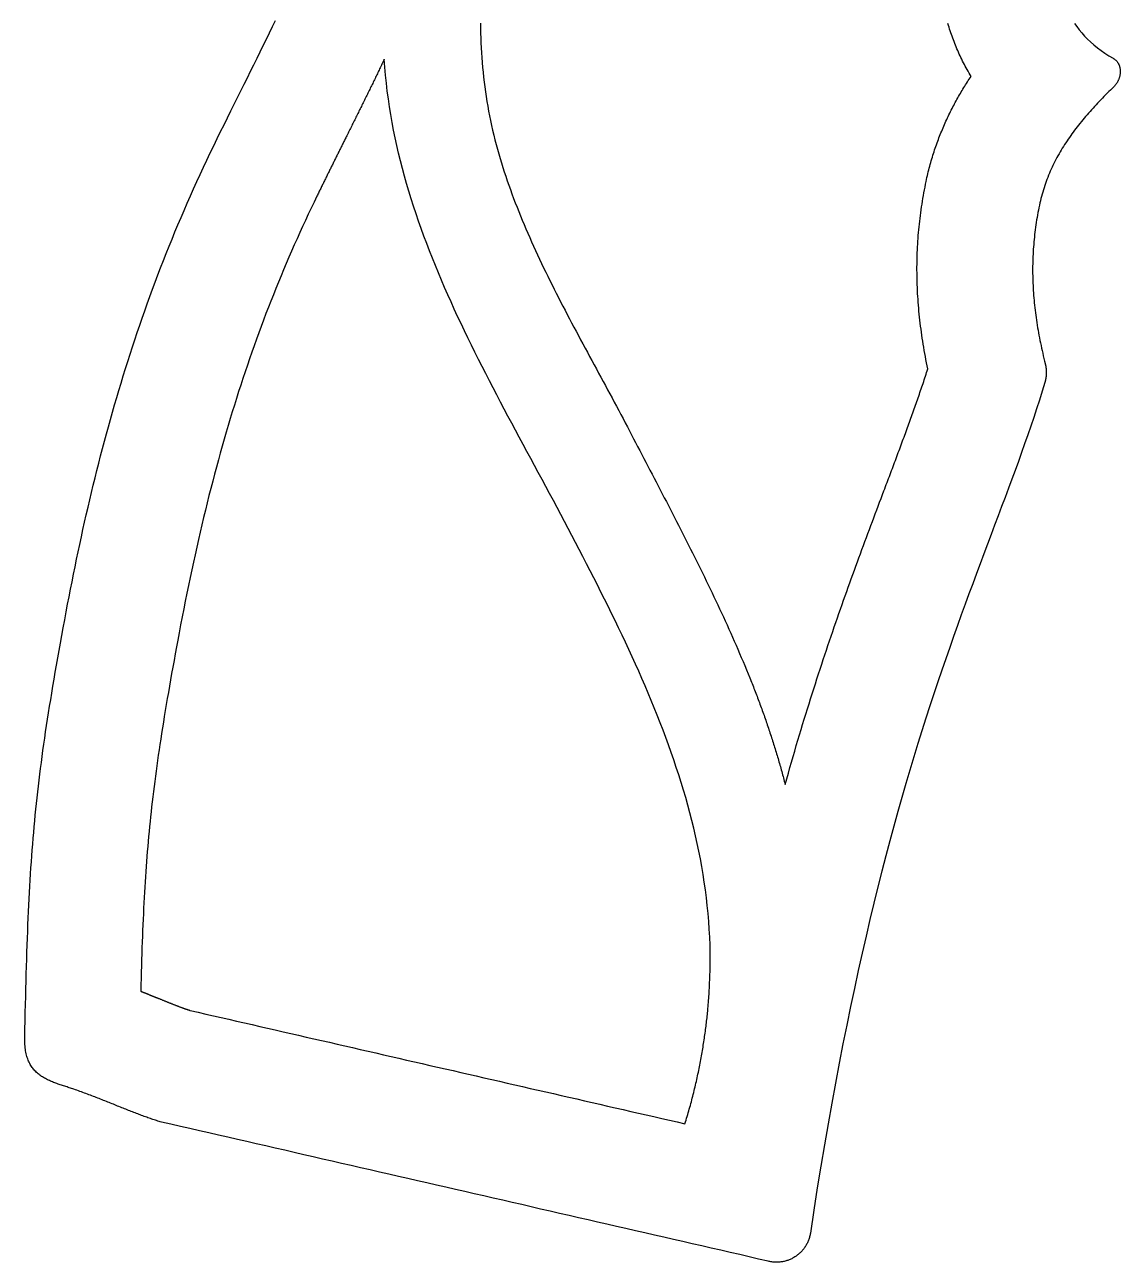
# Model space of a CAD drawing. Header units: metres. Extents: x 171 to 295, y -143 to -56.
# Drawn here: x 176.55 to 212.78, y -142.8 to -101.87 of the extents above; entities that cross this region are included whole.
import ezdxf

# ---------------------------------------------------------------- set-up
doc = ezdxf.new("R2010")
doc.units = ezdxf.units.M

msp = doc.modelspace()

# ---------------------------------------------------------------- linework, layer by layer
for points in [[(212.545168, -102.986332), (212.560154, -102.995222), (212.574632, -103.00462), (212.588602, -103.014526), (212.602064, -103.024686), (212.614764, -103.035354), (212.62721, -103.046276), (212.639148, -103.057706), (212.650324, -103.06939), (212.661246, -103.081582), (212.67166, -103.094028), (212.681566, -103.106728), (212.690964, -103.119682), (212.699854, -103.133144), (212.708236, -103.14686), (212.71611, -103.16083), (212.723476, -103.175054), (212.730334, -103.189532), (212.736684, -103.204264), (212.742526, -103.21925), (212.74786, -103.23449), (212.75294, -103.24973), (212.757512, -103.265224), (212.761576, -103.280972), (212.765132, -103.29672), (212.76818, -103.312722), (212.770974, -103.328978), (212.77326, -103.345234), (212.775038, -103.361744), (212.776308, -103.378254), (212.777324, -103.394764), (212.777832, -103.411528), (212.777832, -103.428292), (212.777324, -103.445056), (212.776562, -103.46182), (212.775292, -103.478584), (212.773514, -103.495348), (212.771482, -103.512112), (212.768942, -103.528876), (212.765894, -103.54564), (212.762592, -103.562404), (212.758782, -103.579168), (212.754718, -103.595932), (212.750146, -103.612696), (212.745066, -103.629206), (212.739732, -103.645716), (212.73389, -103.661972), (212.727794, -103.678228), (212.72119, -103.69423), (212.714332, -103.710232), (212.706966, -103.72598), (212.699346, -103.741728), (212.691218, -103.757222), (212.682836, -103.772462), (212.673946, -103.787448), (212.664802, -103.802434), (212.65515, -103.817166), (212.645244, -103.831644), (212.635084, -103.845868), (212.624416, -103.859838), (212.613494, -103.873554), (212.602064, -103.886762), (212.59038, -103.899716), (212.578442, -103.912416), (212.565996, -103.924862), (212.510878, -103.97871), (212.456014, -104.032558), (212.401658, -104.086406), (212.347556, -104.140508), (212.293708, -104.19461), (212.240368, -104.248712), (212.187536, -104.303068), (212.134958, -104.357424), (212.082888, -104.412034), (212.031072, -104.466644), (211.979764, -104.521508), (211.928964, -104.576372), (211.878672, -104.63149), (211.828634, -104.686608), (211.779104, -104.74198), (211.730082, -104.797606), (211.681568, -104.853232), (211.633562, -104.909112), (211.586064, -104.965246), (211.539074, -105.021634), (211.492592, -105.078276), (211.446618, -105.135172), (211.401152, -105.192068), (211.356194, -105.249218), (211.311744, -105.306622), (211.268056, -105.36428), (211.224876, -105.422446), (211.182204, -105.480866), (211.14004, -105.53954), (211.098638, -105.598468), (211.057744, -105.65765), (211.017358, -105.717086), (210.977734, -105.77703), (210.938618, -105.837228), (210.900264, -105.89768), (210.862418, -105.95864), (210.825334, -106.019854), (210.789012, -106.081576), (210.753198, -106.143552), (210.718146, -106.206036), (210.683856, -106.268774), (210.650074, -106.33202), (210.617054, -106.39552), (210.584796, -106.459528), (210.5533, -106.524044), (210.522566, -106.588814), (210.492594, -106.654092), (210.463384, -106.719878), (210.434936, -106.786172), (210.40725, -106.852974), (210.380326, -106.920284), (210.354164, -106.988102), (210.328764, -107.056174), (210.304126, -107.124754), (210.28025, -107.194096), (210.25739, -107.263946), (210.235292, -107.334304), (210.213956, -107.40517), (210.193382, -107.476544), (210.173824, -107.548426), (210.155028, -107.620816), (210.137248, -107.693968), (210.12023, -107.767628), (210.104228, -107.841796), (210.087464, -107.923584), (210.071208, -108.005118), (210.055714, -108.086652), (210.040982, -108.167932), (210.026758, -108.249212), (210.013296, -108.330238), (210.000596, -108.411264), (209.988404, -108.492036), (209.976974, -108.572808), (209.966052, -108.65358), (209.955892, -108.734098), (209.946494, -108.814616), (209.937604, -108.895134), (209.929476, -108.975652), (209.921856, -109.055916), (209.914998, -109.13618), (209.908648, -109.216444), (209.90306, -109.296708), (209.89798, -109.376972), (209.893662, -109.457236), (209.889852, -109.5375), (209.886804, -109.617764), (209.884264, -109.698028), (209.882486, -109.778292), (209.881216, -109.858556), (209.880708, -109.93882), (209.880708, -110.019084), (209.88147, -110.099348), (209.88274, -110.179612), (209.884518, -110.26013), (209.887058, -110.340648), (209.890106, -110.421166), (209.893662, -110.501684), (209.89798, -110.582456), (209.902806, -110.663228), (209.908394, -110.744254), (209.91449, -110.82528), (209.921094, -110.906306), (209.92846, -110.987586), (209.936334, -111.068866), (209.944716, -111.1504), (209.95386, -111.232188), (209.963512, -111.313976), (209.973672, -111.396018), (209.98434, -111.47806), (209.99577, -111.560356), (210.007708, -111.642906), (210.020154, -111.72571), (210.033108, -111.808514), (210.046824, -111.891572), (210.061048, -111.974884), (210.07578, -112.05845), (210.09102, -112.14227), (210.107022, -112.226344), (210.123532, -112.310672), (210.14055, -112.395254), (210.158076, -112.48009), (210.17611, -112.56518), (210.194652, -112.650524), (210.213702, -112.736122), (210.233514, -112.821974), (210.253834, -112.90808), (210.274662, -112.99444), (210.295998, -113.081054), (210.298284, -113.090706), (210.30057, -113.100358), (210.302856, -113.11001), (210.304888, -113.119662), (210.30692, -113.129314), (210.308952, -113.138966), (210.31073, -113.148618), (210.312508, -113.15827), (210.314286, -113.167922), (210.31581, -113.177574), (210.317334, -113.187226), (210.318858, -113.196878), (210.320382, -113.20653), (210.321652, -113.216436), (210.322922, -113.226342), (210.324192, -113.236248), (210.325208, -113.246154), (210.326224, -113.25606), (210.32724, -113.265966), (210.328002, -113.275872), (210.328764, -113.285778), (210.329526, -113.295684), (210.330034, -113.30559), (210.330542, -113.315496), (210.33105, -113.325402), (210.331304, -113.335308), (210.331558, -113.345214), (210.331812, -113.35512), (210.331812, -113.365026), (210.331812, -113.374932), (210.331812, -113.384838), (210.331558, -113.394744), (210.331304, -113.40465), (210.33105, -113.414556), (210.330542, -113.424462), (210.330034, -113.434368), (210.329526, -113.444274), (210.328764, -113.45418), (210.328002, -113.464086), (210.32724, -113.473992), (210.326478, -113.483898), (210.325462, -113.493804), (210.324446, -113.50371), (210.323176, -113.513616), (210.321906, -113.523268), (210.320636, -113.53292), (210.319366, -113.542572), (210.317842, -113.552224), (210.316318, -113.561876), (210.314794, -113.571528), (210.313016, -113.58118), (210.311238, -113.590832), (210.30946, -113.600484), (210.307428, -113.610136), (210.305396, -113.619788), (210.303364, -113.62944), (210.301078, -113.639092), (210.298792, -113.648744), (210.296506, -113.658396), (210.293966, -113.668048), (210.291426, -113.6777), (210.288886, -113.687352), (210.286092, -113.697004), (210.283298, -113.706402), (210.194652, -113.995454), (210.10372, -114.284252), (210.010502, -114.572796), (209.915252, -114.86134), (209.817716, -115.150392), (209.718148, -115.439952), (209.616802, -115.730274), (209.513424, -116.021866), (209.408268, -116.314728), (209.301334, -116.609114), (209.192622, -116.905532), (209.082132, -117.203982), (208.970118, -117.504718), (208.85658, -117.807994), (208.741518, -118.114064), (208.625186, -118.423436), (208.50733, -118.73611), (208.388204, -119.05234), (208.267808, -119.37238), (208.146142, -119.696484), (208.02346, -120.02516), (207.899762, -120.358408), (207.775048, -120.696482), (207.649318, -121.039636), (207.522572, -121.388124), (207.395064, -121.7422), (207.266794, -122.102118), (207.137762, -122.468132), (207.008222, -122.840496), (206.87792, -123.219464), (206.74711, -123.60529), (206.616046, -123.998228), (206.484474, -124.398532), (206.352648, -124.806456), (206.220314, -125.222254), (206.08798, -125.64618), (205.955392, -126.078488), (205.82255, -126.519432), (205.689708, -126.969266), (205.556866, -127.428244), (205.424278, -127.89662), (205.29169, -128.374648), (205.159356, -128.862582), (205.027276, -129.360676), (204.89545, -129.86893), (204.764132, -130.387852), (204.633068, -130.917696), (204.502512, -131.458716), (204.372464, -132.011166), (204.243178, -132.575046), (204.114654, -133.150864), (203.986638, -133.738874), (203.859638, -134.33933), (203.7334, -134.952232), (203.608178, -135.578088), (203.483718, -136.217152), (203.360274, -136.869678), (203.2381, -137.535666), (203.116942, -138.215624), (202.997054, -138.909806), (202.878436, -139.618212), (202.761088, -140.34135), (202.645264, -141.079474), (202.530964, -141.832584), (202.525884, -141.863318), (202.520042, -141.893798), (202.513438, -141.924024), (202.506072, -141.953742), (202.497944, -141.983206), (202.489054, -142.012162), (202.479402, -142.040864), (202.468988, -142.069058), (202.458066, -142.096998), (202.446382, -142.12443), (202.433936, -142.151354), (202.420982, -142.178024), (202.407266, -142.204186), (202.392788, -142.22984), (202.377802, -142.254986), (202.362308, -142.279878), (202.346052, -142.304262), (202.329288, -142.328138), (202.312016, -142.351506), (202.293982, -142.374366), (202.27544, -142.396718), (202.25639, -142.418562), (202.236832, -142.439898), (202.216766, -142.460726), (202.196192, -142.481046), (202.17511, -142.500858), (202.15352, -142.519908), (202.131422, -142.53845), (202.108816, -142.556484), (202.085956, -142.57401), (202.062588, -142.590774), (202.038712, -142.60703), (202.014582, -142.622778), (201.989944, -142.637764), (201.965052, -142.652242), (201.939652, -142.665958), (201.913998, -142.679166), (201.88809, -142.691612), (201.861674, -142.70355), (201.835004, -142.714726), (201.80808, -142.72514), (201.780902, -142.735046), (201.75347, -142.74419), (201.725784, -142.752572), (201.697844, -142.760192), (201.66965, -142.767304), (201.641202, -142.773654), (201.6125, -142.779242), (201.583544, -142.784068), (201.554334, -142.788132), (201.525124, -142.791434), (201.49566, -142.793974), (201.466196, -142.795752), (201.436478, -142.796768), (201.40676, -142.797022), (201.376788, -142.796514), (201.346816, -142.79499), (201.31659, -142.792704), (201.286364, -142.789656), (201.256138, -142.785846), (201.225912, -142.78102), (201.195432, -142.775432), (201.164952, -142.769082), (201.134472, -142.761716), (200.821036, -142.689834), (200.5076, -142.617952), (200.194164, -142.54607), (199.880982, -142.474188), (199.567546, -142.402306), (199.25411, -142.330424), (198.940674, -142.258542), (198.627238, -142.18666), (198.313802, -142.114778), (198.000366, -142.042896), (197.68693, -141.971014), (197.373494, -141.899132), (197.060058, -141.82725), (196.746622, -141.755368), (196.43344, -141.683486), (196.120004, -141.611604), (195.806568, -141.539722), (195.493132, -141.46784), (195.179696, -141.395958), (194.86626, -141.324076), (194.552824, -141.252194), (194.239388, -141.180312), (193.925952, -141.10843), (193.612516, -141.036548), (193.299334, -140.964666), (192.985898, -140.892784), (192.672462, -140.820902), (192.359026, -140.74902), (192.04559, -140.677138), (191.732154, -140.605256), (191.418718, -140.533374), (191.105282, -140.461492), (190.791846, -140.38961), (190.47841, -140.317728), (190.164974, -140.245846), (189.851792, -140.173964), (189.538356, -140.102082), (189.22492, -140.0302), (188.911484, -139.958318), (188.598048, -139.886436), (188.284612, -139.814554), (187.971176, -139.742672), (187.65774, -139.67079), (187.344304, -139.598908), (187.030868, -139.527026), (186.717432, -139.455144), (186.40425, -139.383262), (186.090814, -139.31138), (185.777378, -139.239498), (185.463942, -139.167616), (185.150506, -139.095734), (184.83707, -139.023852), (184.523634, -138.95197), (184.210198, -138.880088), (183.896762, -138.808206), (183.583326, -138.736324), (183.270144, -138.664442), (182.956708, -138.59256), (182.643272, -138.520678), (182.329836, -138.448796), (182.0164, -138.376914), (181.702964, -138.305032), (181.389528, -138.23315), (181.076092, -138.161268), (181.036214, -138.149838), (180.996082, -138.138154), (180.95595, -138.126216), (180.915564, -138.11377), (180.874924, -138.10107), (180.834284, -138.088116), (180.79339, -138.074908), (180.752242, -138.061446), (180.711094, -138.047476), (180.669692, -138.033252), (180.628036, -138.018774), (180.58638, -138.004042), (180.54447, -137.989056), (180.502306, -137.973816), (180.459888, -137.958322), (180.41747, -137.942574), (180.374798, -137.926572), (180.331872, -137.91057), (180.288946, -137.894314), (180.245766, -137.877804), (180.202332, -137.86104), (180.158898, -137.844276), (180.11521, -137.827258), (180.071268, -137.809986), (180.027326, -137.792714), (179.98313, -137.775188), (179.93868, -137.757408), (179.89423, -137.739628), (179.849526, -137.721594), (179.804568, -137.70356), (179.75961, -137.685272), (179.714398, -137.666984), (179.668932, -137.648696), (179.623466, -137.630154), (179.577746, -137.611612), (179.531772, -137.59307), (179.485798, -137.574528), (179.43957, -137.555732), (179.393088, -137.536936), (179.346606, -137.51814), (179.29987, -137.499344), (179.25288, -137.480548), (179.20589, -137.461752), (179.158646, -137.442956), (179.111148, -137.42416), (179.06365, -137.405364), (179.015898, -137.386568), (178.967892, -137.367772), (178.919886, -137.348976), (178.871626, -137.33018), (178.823112, -137.311384), (178.774598, -137.292842), (178.72583, -137.2743), (178.676808, -137.255758), (178.627786, -137.237216), (178.57851, -137.218928), (178.52898, -137.20064), (178.47945, -137.182352), (178.429666, -137.164318), (178.379882, -137.146284), (178.329844, -137.128504), (178.279552, -137.110724), (178.22926, -137.093198), (178.178714, -137.075926), (178.140868, -137.063226), (178.103022, -137.050526), (178.065176, -137.03808), (178.02733, -137.025634), (177.989484, -137.013442), (177.951638, -137.00125), (177.913792, -136.989058), (177.8762, -136.976866), (177.838608, -136.964674), (177.80127, -136.952482), (177.763932, -136.94029), (177.726848, -136.927844), (177.690018, -136.915398), (177.653442, -136.902698), (177.61712, -136.889744), (177.581052, -136.876536), (177.545238, -136.863074), (177.509678, -136.849358), (177.474372, -136.835388), (177.43932, -136.82091), (177.404776, -136.806178), (177.370486, -136.790938), (177.336704, -136.77519), (177.30343, -136.759188), (177.27041, -136.742678), (177.237898, -136.725406), (177.205894, -136.707626), (177.174398, -136.689338), (177.14341, -136.670288), (177.11293, -136.65073), (177.083212, -136.63041), (177.054002, -136.609328), (177.0253, -136.587484), (176.99736, -136.564878), (176.969928, -136.54151), (176.943258, -136.517126), (176.91735, -136.49198), (176.892204, -136.465818), (176.867566, -136.438894), (176.84369, -136.410954), (176.820576, -136.381998), (176.798478, -136.352026), (176.777142, -136.321038), (176.756568, -136.28878), (176.736756, -136.255506), (176.71796, -136.220962), (176.70018, -136.185402), (176.683162, -136.148572), (176.66716, -136.110472), (176.652174, -136.071102), (176.638204, -136.030462), (176.624996, -135.988552), (176.613058, -135.945118), (176.602136, -135.900414), (176.59223, -135.854186), (176.58334, -135.806434), (176.57572, -135.757158), (176.569116, -135.706358), (176.563782, -135.654034), (176.559464, -135.600186), (176.556416, -135.544814), (176.554638, -135.487664), (176.553876, -135.42899), (176.554384, -135.368538), (176.560226, -135.086852), (176.566068, -134.8105), (176.572164, -134.539482), (176.57826, -134.273544), (176.58461, -134.012432), (176.591214, -133.755892), (176.597818, -133.503924), (176.604676, -133.256528), (176.611788, -133.013196), (176.619154, -132.773928), (176.626774, -132.53847), (176.634648, -132.306822), (176.642776, -132.07873), (176.651412, -131.85394), (176.660302, -131.632452), (176.6697, -131.414012), (176.679352, -131.19862), (176.689512, -130.985768), (176.699926, -130.775456), (176.710848, -130.567684), (176.722278, -130.362198), (176.734216, -130.158744), (176.746662, -129.957068), (176.759616, -129.75717), (176.773078, -129.558796), (176.787048, -129.361946), (176.801526, -129.166366), (176.816766, -128.971802), (176.832514, -128.778254), (176.849024, -128.585468), (176.866042, -128.39319), (176.883822, -128.201166), (176.902364, -128.009396), (176.921668, -127.81788), (176.94148, -127.62611), (176.962054, -127.434086), (176.98339, -127.241808), (177.005742, -127.048768), (177.028856, -126.85522), (177.052732, -126.660656), (177.07737, -126.465076), (177.103024, -126.268226), (177.12944, -126.069852), (177.156872, -125.869954), (177.185066, -125.668278), (177.214276, -125.464824), (177.244502, -125.259338), (177.275744, -125.051566), (177.308002, -124.841254), (177.341276, -124.628402), (177.375566, -124.412756), (177.410872, -124.194316), (177.447194, -123.972828), (177.484786, -123.748038), (177.523394, -123.519946), (177.563272, -123.288298), (177.604166, -123.05284), (177.64633, -122.813572), (177.689764, -122.57024), (177.734214, -122.32259), (177.779934, -122.070622), (177.826924, -121.814082), (177.875184, -121.55297), (177.924714, -121.286778), (177.971704, -121.03735), (178.019456, -120.78843), (178.067716, -120.539764), (178.116738, -120.291606), (178.166268, -120.043956), (178.21656, -119.79656), (178.267614, -119.549672), (178.31943, -119.303292), (178.371754, -119.057166), (178.42484, -118.811548), (178.478688, -118.566184), (178.533298, -118.321074), (178.588924, -118.076472), (178.645312, -117.832124), (178.702462, -117.588284), (178.760374, -117.344698), (178.819048, -117.101366), (178.878738, -116.858288), (178.93919, -116.615718), (179.000658, -116.373402), (179.062888, -116.13134), (179.126134, -115.889532), (179.190396, -115.647978), (179.25542, -115.406678), (179.32146, -115.165632), (179.388516, -114.92484), (179.456588, -114.684302), (179.525676, -114.444018), (179.59578, -114.203988), (179.6669, -113.964212), (179.739036, -113.724436), (179.812188, -113.484914), (179.886356, -113.245646), (179.961794, -113.006632), (180.038248, -112.767618), (180.115718, -112.528858), (180.194458, -112.290098), (180.274468, -112.051592), (180.355494, -111.81334), (180.43779, -111.575088), (180.521102, -111.33709), (180.605684, -111.099092), (180.691536, -110.861094), (180.778658, -110.62335), (180.86705, -110.385606), (180.956712, -110.147862), (181.047644, -109.910372), (181.139846, -109.672882), (181.233318, -109.435392), (181.32806, -109.197902), (181.424326, -108.960412), (181.521862, -108.722922), (181.620668, -108.485686), (181.720998, -108.24845), (181.822598, -108.011214), (181.925722, -107.773978), (182.03037, -107.536742), (182.136288, -107.299252), (182.24373, -107.061762), (182.352696, -106.824272), (182.463186, -106.586782), (182.5752, -106.349292), (182.688484, -106.111548), (182.803546, -105.873804), (182.917592, -105.63987), (183.03113, -105.408222), (183.143906, -105.17886), (183.256174, -104.95153), (183.36768, -104.726232), (183.478424, -104.502712), (183.58866, -104.281224), (183.698134, -104.06126), (183.806846, -103.843074), (183.914796, -103.626412), (184.021984, -103.41102), (184.128156, -103.197152), (184.233566, -102.9843), (184.338214, -102.772718), (184.441846, -102.562152), (184.544716, -102.352602), (184.64657, -102.143814), (184.747662, -101.935788), (184.847738, -101.72827)], [(191.620648, -101.824536), (191.62268, -101.98735), (191.626236, -102.150164), (191.631316, -102.312724), (191.63792, -102.475284), (191.645794, -102.63759), (191.655192, -102.799642), (191.666114, -102.961694), (191.67856, -103.123492), (191.69253, -103.285036), (191.708278, -103.446326), (191.72555, -103.607362), (191.744346, -103.768144), (191.764666, -103.928672), (191.786764, -104.0892), (191.810386, -104.24922), (191.835786, -104.408986), (191.86271, -104.568498), (191.891412, -104.727756), (191.921892, -104.88676), (191.953896, -105.04551), (191.987678, -105.204006), (192.023238, -105.362248), (192.060576, -105.519982), (192.099692, -105.677462), (192.140586, -105.834688), (192.183258, -105.991406), (192.227708, -106.14787), (192.271396, -106.295698), (192.316354, -106.443272), (192.362582, -106.590592), (192.41008, -106.737658), (192.458594, -106.88447), (192.508378, -107.031028), (192.559432, -107.177332), (192.611502, -107.323382), (192.664842, -107.469178), (192.719198, -107.61472), (192.77457, -107.760008), (192.830958, -107.905042), (192.888362, -108.049822), (192.946782, -108.194348), (193.005964, -108.33862), (193.066162, -108.482638), (193.127376, -108.626402), (193.189352, -108.769912), (193.25209, -108.913168), (193.31559, -109.05617), (193.379852, -109.198918), (193.444876, -109.341412), (193.510662, -109.483652), (193.57721, -109.625892), (193.644266, -109.767878), (193.712084, -109.90961), (193.78041, -110.051088), (193.849498, -110.192312), (193.919094, -110.333282), (193.989198, -110.474252), (194.05981, -110.614968), (194.130676, -110.75543), (194.20205, -110.895638), (194.273932, -111.035846), (194.346068, -111.1758), (194.418712, -111.3155), (194.49161, -111.4552), (194.564762, -111.594646), (194.638168, -111.733838), (194.711828, -111.87303), (194.785742, -112.011968), (194.85991, -112.150652), (194.934078, -112.289336), (195.0085, -112.427766), (195.082922, -112.566196), (195.157598, -112.704372), (195.232274, -112.842548), (195.30695, -112.98047), (195.381626, -113.118392), (195.456302, -113.25606), (195.530724, -113.393728), (195.605146, -113.531142), (195.679314, -113.668556), (195.753482, -113.805716), (195.827396, -113.942876), (195.901056, -114.079782), (195.974462, -114.216688), (196.047614, -114.353594), (196.120512, -114.490246), (196.193156, -114.626898), (196.265292, -114.76355), (196.337174, -114.899948), (196.408548, -115.036346), (196.479668, -115.172744), (196.547486, -115.303046), (196.615304, -115.433094), (196.683122, -115.563142), (196.75094, -115.69319), (196.818758, -115.823238), (196.88683, -115.953286), (196.954902, -116.083334), (197.022974, -116.213382), (197.091046, -116.34343), (197.159118, -116.473478), (197.22719, -116.603526), (197.295262, -116.733574), (197.36308, -116.863622), (197.430898, -116.99367), (197.498716, -117.123718), (197.566534, -117.253766), (197.634352, -117.383814), (197.701916, -117.513862), (197.76948, -117.644164), (197.837044, -117.774466), (197.904354, -117.904768), (197.971664, -118.03507), (198.03872, -118.165372), (198.105776, -118.295928), (198.172578, -118.426484), (198.23938, -118.55704), (198.305928, -118.687596), (198.372476, -118.818406), (198.43877, -118.949216), (198.50481, -119.080026), (198.57085, -119.21109), (198.636636, -119.342154), (198.702168, -119.473218), (198.767446, -119.604536), (198.83247, -119.735854), (198.89724, -119.867426), (198.961756, -119.998998), (199.026018, -120.130824), (199.090026, -120.26265), (199.15378, -120.39473), (199.21728, -120.52681), (199.280526, -120.659144), (199.343518, -120.791478), (199.406256, -120.924066), (199.46874, -121.056654), (199.530716, -121.189496), (199.592438, -121.322592), (199.653906, -121.455688), (199.714866, -121.589038), (199.775572, -121.722642), (199.836024, -121.856246), (199.895968, -121.990104), (199.955658, -122.124216), (200.01484, -122.258328), (200.073768, -122.392694), (200.132188, -122.527314), (200.1901, -122.662188), (200.247758, -122.797062), (200.304908, -122.93219), (200.36155, -123.067572), (200.417938, -123.203208), (200.473818, -123.339098), (200.52919, -123.475242), (200.584054, -123.61164), (200.604882, -123.66371), (200.625456, -123.71578), (200.64603, -123.76785), (200.666604, -123.81992), (200.686924, -123.87199), (200.707244, -123.924314), (200.72731, -123.976638), (200.747376, -124.028962), (200.767188, -124.081286), (200.787, -124.13361), (200.806812, -124.185934), (200.82637, -124.238258), (200.845928, -124.290582), (200.865232, -124.342906), (200.884536, -124.395484), (200.90384, -124.448062), (200.92289, -124.50064), (200.94194, -124.553218), (200.960736, -124.605796), (200.979532, -124.658374), (200.998074, -124.710952), (201.016616, -124.76353), (201.035158, -124.816108), (201.053446, -124.868686), (201.071734, -124.921518), (201.089768, -124.97435), (201.107802, -125.027182), (201.125582, -125.080014), (201.143362, -125.132846), (201.161142, -125.185678), (201.178668, -125.23851), (201.196194, -125.291342), (201.213466, -125.344174), (201.230738, -125.397006), (201.24801, -125.450092), (201.265028, -125.503178), (201.282046, -125.556264), (201.29881, -125.60935), (201.315574, -125.662436), (201.332084, -125.715522), (201.348594, -125.768608), (201.365104, -125.821694), (201.38136, -125.87478), (201.397616, -125.927866), (201.413618, -125.981206), (201.42962, -126.034546), (201.445368, -126.087886), (201.461116, -126.141226), (201.476864, -126.194566), (201.492358, -126.247906), (201.507852, -126.301246), (201.523092, -126.354586), (201.538332, -126.407926), (201.553318, -126.461266), (201.568304, -126.514606), (201.58329, -126.567946), (201.598022, -126.62154), (201.612754, -126.675134), (201.627232, -126.728728), (201.64171, -126.782322), (201.655934, -126.835916), (201.670158, -126.88951), (201.684128, -126.943104), (201.698098, -126.996698), (201.750676, -126.809246), (201.803254, -126.623064), (201.855832, -126.438406), (201.90841, -126.255272), (201.960988, -126.073408), (202.013566, -125.892814), (202.066144, -125.713744), (202.118722, -125.535944), (202.1713, -125.359668), (202.223878, -125.184662), (202.276456, -125.010926), (202.329034, -124.83846), (202.381612, -124.667264), (202.43419, -124.497338), (202.486768, -124.328682), (202.539346, -124.161296), (202.591924, -123.99518), (202.644248, -123.83008), (202.696572, -123.66625), (202.748896, -123.50369), (202.80122, -123.342146), (202.853544, -123.181872), (202.905868, -123.022614), (202.957938, -122.864626), (203.010008, -122.707654), (203.062078, -122.551698), (203.114148, -122.397012), (203.165964, -122.243342), (203.21778, -122.090688), (203.269596, -121.93905), (203.321412, -121.788428), (203.372974, -121.638822), (203.424536, -121.490232), (203.476098, -121.342404), (203.527406, -121.195592), (203.578714, -121.049796), (203.630022, -120.905016), (203.681076, -120.760998), (203.73213, -120.617996), (203.78293, -120.475756), (203.83373, -120.334278), (203.88453, -120.193816), (203.935076, -120.054116), (203.985622, -119.915178), (204.035914, -119.777002), (204.086206, -119.639588), (204.136244, -119.50319), (204.186282, -119.3673), (204.236066, -119.232172), (204.28585, -119.097806), (204.33538, -118.964202), (204.384656, -118.83136), (204.433932, -118.699026), (204.482954, -118.567454), (204.531976, -118.436644), (204.580744, -118.306342), (204.629258, -118.176802), (204.677772, -118.04777), (204.726032, -117.919246), (204.774038, -117.791484), (204.822044, -117.66423), (204.869796, -117.537484), (204.917294, -117.411246), (204.964792, -117.285516), (204.9907, -117.216936), (205.016354, -117.14861), (205.042008, -117.080538), (205.067662, -117.01272), (205.093062, -116.945156), (205.118462, -116.877846), (205.143608, -116.81079), (205.168754, -116.743988), (205.1939, -116.67744), (205.218792, -116.610892), (205.243684, -116.544598), (205.268576, -116.478558), (205.293214, -116.412772), (205.317852, -116.34724), (205.342236, -116.281962), (205.36662, -116.216684), (205.391004, -116.15166), (205.415134, -116.08689), (205.439264, -116.022374), (205.46314, -115.957858), (205.487016, -115.893596), (205.510892, -115.829588), (205.534514, -115.76558), (205.558136, -115.701826), (205.581504, -115.638326), (205.604872, -115.574826), (205.62824, -115.51158), (205.651354, -115.448588), (205.674468, -115.385596), (205.697328, -115.322858), (205.720188, -115.26012), (205.743048, -115.197636), (205.765654, -115.135406), (205.78826, -115.073176), (205.810612, -115.0112), (205.832964, -114.949224), (205.855316, -114.887502), (205.877414, -114.82578), (205.899512, -114.764312), (205.921356, -114.702844), (205.9432, -114.64163), (205.965044, -114.580416), (205.986634, -114.519202), (206.008224, -114.458242), (206.02956, -114.397282), (206.050896, -114.336576), (206.071978, -114.27587), (206.09306, -114.215164), (206.114142, -114.154712), (206.13497, -114.09426), (206.155798, -114.033808), (206.176372, -113.97361), (206.196946, -113.913412), (206.217266, -113.853214), (206.237586, -113.793016), (206.257906, -113.733072), (206.277972, -113.673128), (206.298038, -113.613184), (206.31785, -113.55324), (206.337662, -113.49355), (206.35722, -113.43386), (206.376778, -113.37417), (206.396082, -113.31448), (206.415386, -113.25479), (206.39405, -113.151666), (206.373476, -113.04905), (206.35341, -112.946688), (206.334106, -112.84458), (206.315564, -112.742726), (206.29753, -112.641126), (206.280258, -112.53978), (206.263494, -112.438688), (206.247492, -112.33785), (206.231998, -112.237266), (206.217266, -112.13719), (206.203042, -112.037368), (206.18958, -111.937546), (206.17688, -111.837978), (206.164688, -111.738664), (206.153258, -111.639604), (206.142336, -111.540798), (206.132176, -111.442246), (206.122524, -111.343948), (206.113634, -111.245904), (206.105252, -111.14786), (206.097632, -111.05007), (206.090774, -110.952534), (206.084424, -110.855252), (206.078836, -110.75797), (206.073756, -110.660942), (206.069438, -110.564168), (206.065628, -110.467394), (206.06258, -110.370874), (206.06004, -110.274608), (206.058262, -110.178342), (206.057246, -110.08233), (206.056738, -109.986318), (206.056992, -109.89056), (206.057754, -109.794802), (206.059278, -109.699298), (206.06131, -109.603794), (206.064104, -109.508544), (206.067406, -109.413294), (206.07147, -109.318298), (206.076042, -109.223302), (206.081376, -109.128306), (206.087218, -109.033564), (206.093822, -108.938822), (206.101188, -108.84408), (206.109062, -108.749592), (206.117698, -108.655104), (206.126842, -108.560616), (206.136748, -108.466128), (206.147162, -108.37164), (206.158338, -108.277406), (206.170022, -108.183172), (206.182468, -108.088938), (206.195422, -107.994704), (206.209138, -107.90047), (206.223362, -107.806236), (206.238348, -107.712002), (206.254096, -107.617768), (206.270352, -107.523534), (206.28737, -107.4293), (206.304896, -107.335066), (206.323184, -107.240832), (206.34198, -107.146598), (206.361538, -107.052364)], [(206.360268, -107.052618), (206.37373, -106.989118), (206.3877, -106.925872), (206.401924, -106.86288), (206.416656, -106.800142), (206.431642, -106.737912), (206.447136, -106.675936), (206.462884, -106.614214), (206.47914, -106.552746), (206.49565, -106.491786), (206.512668, -106.43108), (206.52994, -106.370628), (206.547466, -106.31043), (206.5655, -106.250486), (206.583788, -106.19105), (206.60233, -106.131868), (206.62138, -106.07294), (206.640684, -106.014266), (206.660242, -105.955846), (206.680054, -105.89768), (206.700374, -105.840022), (206.720948, -105.782618), (206.741776, -105.725468), (206.762858, -105.668572), (206.784194, -105.61193), (206.806038, -105.555542), (206.828136, -105.499662), (206.850488, -105.444036), (206.873094, -105.388664), (206.895954, -105.333546), (206.919068, -105.278682), (206.942436, -105.224072), (206.966058, -105.16997), (206.989934, -105.116122), (207.014318, -105.062528), (207.038702, -105.009188), (207.063594, -104.956102), (207.08874, -104.90327), (207.113886, -104.850692), (207.139286, -104.798368), (207.16494, -104.746298), (207.190848, -104.694736), (207.21701, -104.643428), (207.243426, -104.592374), (207.270096, -104.541574), (207.29702, -104.491028), (207.324198, -104.440736), (207.35163, -104.390698), (207.379062, -104.340914), (207.406748, -104.291384), (207.434688, -104.242108), (207.462882, -104.193086), (207.49133, -104.144318), (207.519778, -104.095804), (207.54848, -104.047798), (207.577436, -104.000046), (207.606392, -103.952548), (207.635602, -103.905304), (207.665066, -103.858314), (207.69453, -103.811578), (207.724248, -103.765096), (207.75422, -103.718868), (207.784192, -103.672894), (207.814418, -103.627174), (207.844644, -103.581708), (207.811624, -103.526082), (207.779112, -103.470202), (207.747108, -103.414068), (207.715612, -103.35768), (207.684624, -103.301292), (207.654144, -103.24465), (207.624172, -103.187754), (207.594962, -103.130604), (207.56626, -103.073454), (207.538066, -103.01605), (207.51038, -102.958392), (207.483202, -102.900734), (207.456532, -102.842822), (207.43037, -102.784656), (207.404716, -102.72649), (207.37957, -102.66807), (207.354932, -102.60965), (207.330802, -102.550976), (207.30718, -102.492048), (207.284066, -102.43312), (207.26146, -102.373938), (207.239362, -102.314756), (207.217518, -102.25532), (207.196182, -102.195884), (207.175354, -102.136194), (207.155034, -102.076504), (207.135222, -102.01656), (207.115918, -101.956616), (207.097122, -101.896418), (207.078834, -101.83622)], [(211.260182, -101.829362), (211.337144, -101.936042), (211.419186, -102.041198), (211.506308, -102.14483), (211.598764, -102.246684), (211.696554, -102.346506), (211.799678, -102.444296), (211.908644, -102.540054), (212.023198, -102.633526), (212.143848, -102.724712), (212.27034, -102.813358), (212.403182, -102.89921), (212.54212, -102.982268)], [(199.141588, -134.43839), (199.165972, -134.169912), (199.185784, -133.901942), (199.201024, -133.634734), (199.211946, -133.368288), (199.21855, -133.102604), (199.220836, -132.837682), (199.218804, -132.573522), (199.212708, -132.310124), (199.202548, -132.047234), (199.188324, -131.785106), (199.17029, -131.52374), (199.148446, -131.263136), (199.122792, -131.00304), (199.093328, -130.743706), (199.060308, -130.485134), (199.023732, -130.22707), (198.9836, -129.969768), (198.940166, -129.712974), (198.89343, -129.456942), (198.843392, -129.201672), (198.790306, -128.94691), (198.733918, -128.69291), (198.674482, -128.439418), (198.612252, -128.186688), (198.546974, -127.934466), (198.478902, -127.682752), (198.408036, -127.4318), (198.33463, -127.181356), (198.258684, -126.931674), (198.180198, -126.6825), (198.099172, -126.433834), (198.01586, -126.18593), (197.930262, -125.938534), (197.842378, -125.691646), (197.752208, -125.44552), (197.660006, -125.199902), (197.565772, -124.954792), (197.469506, -124.71019), (197.371462, -124.466096), (197.27164, -124.222764), (197.17004, -123.97994), (197.066916, -123.737624), (196.962014, -123.495816), (196.855588, -123.254516), (196.747892, -123.013724), (196.638672, -122.77344), (196.528182, -122.533664), (196.416422, -122.294396), (196.303646, -122.055636), (196.189854, -121.817384), (196.075046, -121.57964), (195.959222, -121.342404), (195.842636, -121.105676), (195.725288, -120.869456), (195.607178, -120.633744), (195.488306, -120.39854), (195.368926, -120.163844), (195.249038, -119.929656), (195.128896, -119.695722), (195.008246, -119.462296), (194.887342, -119.229378), (194.766184, -118.996968), (194.645026, -118.765066), (194.523868, -118.533418), (194.402202, -118.30177), (194.279774, -118.070122), (194.156584, -117.838474), (194.032886, -117.606826), (193.90868, -117.375178), (193.78422, -117.143276), (193.659252, -116.911374), (193.53403, -116.679472), (193.408554, -116.447316), (193.283078, -116.21516), (193.157602, -115.98275), (193.032126, -115.75034), (192.906904, -115.517676), (192.781682, -115.284758), (192.656714, -115.051586), (192.532254, -114.81816), (192.408302, -114.58448), (192.284604, -114.350546), (192.161668, -114.116358), (192.03924, -113.881916), (191.917574, -113.64722), (191.79667, -113.41227), (191.676782, -113.176812), (191.557656, -112.9411), (191.4398, -112.70488), (191.32296, -112.468406), (191.207136, -112.231424), (191.092582, -111.993934), (190.979552, -111.75619), (190.867792, -111.517938), (190.757556, -111.279178), (190.648844, -111.03991), (190.541656, -110.800134), (190.436246, -110.55985), (190.332614, -110.318804), (190.23076, -110.07725), (190.130938, -109.835188), (190.033148, -109.592618), (189.93739, -109.349286), (189.843918, -109.105446), (189.752478, -108.860844), (189.663578, -108.61548), (189.576964, -108.369608), (189.49289, -108.122974), (189.411356, -107.875578), (189.332362, -107.62742), (189.255908, -107.3785), (189.182248, -107.128818), (189.111382, -106.878374), (189.043564, -106.627168), (188.978794, -106.374946), (188.917072, -106.121962), (188.858398, -105.868216), (188.803026, -105.613454), (188.750956, -105.35793), (188.702188, -105.10139), (188.656722, -104.844088), (188.614812, -104.58577), (188.576458, -104.326436), (188.541914, -104.066086), (188.510926, -103.80472), (188.483748, -103.542338), (188.460634, -103.27894), (188.44133, -103.014526), (188.422534, -103.054404), (188.403484, -103.094282), (188.384434, -103.13416), (188.365384, -103.174038), (188.346334, -103.213916), (188.327284, -103.253794), (188.308234, -103.293672), (188.289184, -103.33355), (188.270134, -103.373428), (188.251084, -103.413306), (188.232034, -103.453184), (188.21273, -103.493062), (188.193426, -103.53294), (188.174122, -103.572818), (188.154818, -103.612696), (188.135514, -103.652574), (188.11621, -103.692452), (188.096906, -103.73233), (188.077602, -103.772208), (188.058298, -103.812086), (188.038994, -103.851964), (188.019436, -103.891842), (187.999878, -103.93172), (187.98032, -103.971598), (187.960762, -104.011476), (187.941204, -104.051354), (187.921646, -104.091232), (187.902088, -104.13111), (187.88253, -104.170988), (187.862972, -104.210866), (187.843414, -104.250998), (187.823602, -104.29113), (187.80379, -104.331262), (187.783978, -104.371394), (187.764166, -104.411526), (187.744354, -104.451658), (187.724542, -104.49179), (187.70473, -104.531922), (187.684918, -104.572054), (187.665106, -104.612186), (187.645294, -104.652318), (187.625482, -104.69245), (187.60567, -104.732836), (187.585604, -104.773222), (187.565538, -104.813608), (187.545472, -104.853994), (187.525406, -104.89438), (187.50534, -104.934766), (187.485274, -104.975152), (187.465208, -105.015538), (187.445142, -105.055924), (187.425076, -105.09631), (187.40501, -105.13695), (187.384944, -105.17759), (187.364878, -105.21823), (187.344558, -105.25887), (187.324238, -105.29951), (187.303918, -105.34015), (187.283598, -105.38079), (187.263278, -105.42143), (187.242958, -105.462324), (187.222638, -105.503218), (187.202318, -105.544112), (187.181998, -105.585006), (187.167266, -105.61447), (187.152534, -105.643934), (187.137802, -105.673398), (187.12307, -105.702862), (187.108338, -105.732326), (187.093606, -105.762044), (187.078874, -105.791762), (187.064142, -105.82148), (187.04941, -105.851198), (187.034678, -105.880916), (187.019946, -105.910634), (187.005214, -105.940352), (186.990482, -105.97007), (186.97575, -106.000042), (186.960764, -106.030014), (186.945778, -106.059986), (186.930792, -106.089958), (186.915806, -106.11993), (186.90082, -106.149902), (186.885834, -106.179874), (186.870848, -106.209846), (186.855862, -106.240072), (186.840876, -106.270298), (186.82589, -106.300524), (186.810904, -106.33075), (186.795918, -106.360976), (186.780932, -106.391202), (186.765946, -106.421428), (186.75096, -106.451908), (186.735974, -106.482388), (186.720988, -106.512868), (186.706002, -106.543348), (186.691016, -106.573828), (186.67603, -106.604308), (186.66079, -106.634788), (186.64555, -106.665522), (186.63031, -106.696256), (186.61507, -106.72699), (186.59983, -106.757724), (186.58459, -106.788458), (186.56935, -106.819192), (186.55411, -106.849926), (186.53887, -106.880914), (186.52363, -106.911902), (186.50839, -106.94289), (186.49315, -106.973878), (186.47791, -107.004866), (186.46267, -107.035854), (186.44743, -107.067096), (186.43219, -107.098338), (186.41695, -107.12958), (186.40171, -107.160822), (186.38647, -107.192064), (186.37123, -107.223306), (186.35599, -107.254802), (186.340496, -107.286298), (186.325002, -107.317794), (186.309508, -107.34929), (186.294014, -107.380786), (186.27852, -107.412282), (186.263026, -107.444032), (186.247532, -107.475782), (186.232038, -107.507532), (186.216544, -107.539282), (186.119262, -107.740196), (186.022996, -107.941364), (185.927746, -108.142786), (185.833512, -108.344716), (185.740294, -108.5469), (185.647838, -108.749338), (185.556398, -108.952284), (185.465974, -109.155738), (185.376312, -109.3597), (185.287666, -109.563916), (185.200036, -109.76864), (185.113168, -109.973872), (185.027316, -110.179866), (184.942226, -110.386368), (184.858152, -110.593378), (184.77484, -110.80115), (184.692544, -111.00943), (184.61101, -111.218472), (184.530238, -111.428276), (184.450482, -111.638588), (184.371488, -111.849662), (184.293256, -112.061498), (184.21604, -112.274096), (184.139586, -112.48771), (184.063894, -112.702086), (183.988964, -112.917224), (183.914796, -113.133378), (183.84139, -113.350548), (183.768746, -113.56848), (183.696864, -113.787428), (183.625744, -114.007392), (183.555386, -114.228372), (183.48579, -114.450368), (183.416956, -114.67338), (183.348884, -114.897662), (183.281574, -115.12296), (183.215026, -115.349528), (183.148986, -115.577112), (183.083708, -115.805966), (183.019192, -116.03609), (182.955438, -116.26723), (182.892192, -116.499894), (182.829708, -116.733828), (182.767732, -116.969032), (182.706518, -117.205506), (182.646066, -117.44325), (182.586122, -117.682518), (182.52694, -117.923056), (182.468266, -118.165118), (182.4101, -118.408704), (182.352696, -118.653814), (182.2958, -118.900448), (182.239412, -119.148606), (182.183786, -119.398288), (182.128668, -119.649494), (182.074058, -119.902224), (182.019956, -120.156732), (181.966616, -120.412764), (181.913784, -120.670574), (181.86146, -120.930162), (181.809644, -121.191528), (181.758336, -121.454672), (181.707536, -121.719594), (181.657244, -121.986294), (181.613556, -122.220228), (181.570884, -122.450098), (181.529482, -122.675904), (181.489096, -122.8979), (181.449726, -123.11634), (181.411372, -123.331224), (181.37378, -123.542552), (181.337204, -123.750578), (181.301644, -123.955556), (181.2671, -124.157232), (181.233318, -124.356114), (181.200552, -124.552202), (181.168548, -124.745496), (181.13756, -124.93625), (181.107334, -125.124464), (181.078124, -125.310392), (181.049676, -125.494034), (181.02199, -125.675644), (180.995066, -125.855222), (180.969158, -126.032768), (180.944012, -126.208536), (180.919628, -126.38278), (180.896006, -126.5555), (180.872892, -126.72695), (180.85054, -126.89713), (180.82895, -127.06604), (180.808122, -127.233934), (180.787802, -127.401066), (180.768244, -127.567182), (180.749448, -127.73279), (180.73116, -127.89789), (180.713634, -128.062482), (180.696616, -128.22682), (180.680106, -128.390904), (180.664104, -128.554988), (180.648864, -128.719072), (180.634132, -128.88341), (180.619908, -129.048002), (180.606192, -129.213102), (180.592984, -129.37871), (180.580284, -129.54508), (180.568092, -129.712212), (180.556154, -129.880106), (180.544724, -130.049016), (180.533802, -130.219196), (180.523388, -130.390646), (180.513228, -130.56362), (180.503576, -130.738118), (180.494178, -130.91414), (180.485034, -131.09194), (180.476398, -131.271518), (180.468016, -131.453128), (180.459888, -131.637024), (180.452014, -131.822952), (180.444648, -132.01142), (180.437536, -132.202428), (180.430678, -132.395976), (180.424074, -132.592318), (180.41747, -132.791454), (180.41112, -132.993638), (180.405024, -133.19887), (180.399182, -133.40715), (180.39334, -133.618986), (180.387752, -133.834124), (180.397404, -133.837934), (180.407056, -133.841744), (180.416708, -133.845554), (180.42636, -133.849364), (180.436012, -133.853174), (180.445664, -133.856984), (180.455316, -133.860794), (180.464968, -133.864604), (180.47462, -133.868414), (180.484272, -133.872224), (180.493924, -133.876034), (180.503576, -133.879844), (180.513228, -133.883654), (180.522626, -133.887464), (180.532024, -133.891274), (180.541422, -133.895084), (180.55082, -133.898894), (180.560218, -133.902704), (180.569616, -133.906514), (180.579014, -133.910324), (180.588412, -133.914134), (180.59781, -133.917944), (180.607208, -133.921754), (180.616606, -133.925564), (180.626004, -133.929374), (180.635402, -133.933184), (180.6448, -133.936994), (180.654198, -133.940804), (180.663596, -133.944614), (180.672994, -133.948424), (180.682138, -133.952234), (180.691282, -133.956044), (180.700426, -133.959854), (180.70957, -133.963664), (180.718714, -133.967474), (180.727858, -133.971284), (180.737002, -133.975094), (180.746146, -133.978904), (180.75529, -133.982714), (180.764434, -133.986524), (180.773578, -133.99008), (180.782722, -133.99389), (180.791866, -133.997446), (180.80101, -134.001002), (180.810154, -134.004558), (180.819298, -134.008114), (180.828442, -134.01167), (180.837586, -134.015226), (180.84673, -134.018782), (180.85562, -134.022338), (180.86451, -134.025894), (180.8734, -134.02945), (180.88229, -134.033006), (180.89118, -134.036562), (180.90007, -134.040118), (180.90896, -134.043674), (180.91785, -134.04723), (180.92674, -134.050786), (180.93563, -134.054342), (180.94452, -134.057898), (180.95341, -134.061454), (180.9623, -134.06501), (180.97119, -134.068566), (180.98008, -134.072122), (180.998876, -134.079742), (181.017672, -134.087362), (181.036468, -134.094982), (181.055264, -134.102602), (181.073806, -134.110222), (181.092348, -134.117842), (181.11089, -134.125462), (181.129432, -134.132828), (181.147974, -134.140194), (181.166516, -134.14756), (181.184804, -134.154926), (181.203092, -134.162292), (181.22138, -134.169658), (181.239668, -134.177024), (181.257702, -134.18439), (181.275736, -134.191756), (181.29377, -134.198868), (181.311804, -134.20598), (181.329584, -134.213092), (181.347364, -134.220204), (181.365144, -134.227316), (181.382924, -134.234428), (181.40045, -134.241286), (181.417976, -134.248144), (181.435502, -134.255002), (181.452774, -134.26186), (181.470046, -134.268718), (181.487318, -134.275322), (181.504336, -134.281926), (181.521354, -134.28853), (181.538118, -134.295134), (181.554882, -134.301738), (181.571646, -134.308088), (181.588156, -134.314438), (181.604666, -134.320788), (181.620922, -134.327138), (181.637178, -134.333234), (181.653434, -134.33933), (181.669436, -134.345426), (181.685438, -134.351522), (181.701186, -134.357364), (181.716934, -134.363206), (181.732428, -134.369048), (181.747922, -134.374636), (181.763162, -134.380224), (181.778402, -134.385812), (181.793388, -134.3914), (181.808374, -134.396734), (181.823106, -134.402068), (181.837838, -134.407402), (181.852316, -134.412482), (181.866794, -134.417562), (181.881018, -134.422642), (181.894988, -134.427468), (181.908958, -134.432294), (181.922674, -134.436866), (181.93639, -134.441438), (181.949852, -134.44601), (181.963314, -134.450328), (181.976522, -134.454646), (181.989476, -134.458964), (182.00243, -134.463028), (182.01513, -134.467092), (182.027576, -134.470902), (182.2831, -134.529322), (182.538624, -134.587996), (182.794148, -134.646416), (183.049672, -134.70509), (183.305196, -134.76351), (183.56072, -134.82193), (183.816244, -134.880604), (184.071768, -134.939024), (184.327292, -134.997698), (184.582816, -135.056118), (184.83834, -135.114792), (185.093864, -135.173212), (185.349388, -135.231632), (185.604912, -135.290306), (185.860436, -135.348726), (186.11596, -135.4074), (186.371484, -135.46582), (186.627008, -135.524494), (186.882532, -135.582914), (187.138056, -135.641588), (187.39358, -135.700008), (187.649104, -135.758428), (187.904628, -135.817102), (188.160152, -135.875522), (188.415676, -135.934196), (188.6712, -135.992616), (188.926724, -136.05129), (189.182248, -136.10971), (189.437772, -136.16813), (189.693296, -136.226804), (189.94882, -136.285224), (190.204344, -136.343898), (190.459868, -136.402318), (190.715392, -136.460992), (190.970916, -136.519412), (191.22644, -136.578086), (191.481964, -136.636506), (191.737488, -136.694926), (191.993012, -136.7536), (192.248536, -136.81202), (192.50406, -136.870694), (192.759584, -136.929114), (193.015108, -136.987788), (193.270632, -137.046208), (193.526156, -137.104628), (193.78168, -137.163302), (194.037204, -137.221722), (194.292728, -137.280396), (194.548252, -137.338816), (194.803776, -137.39749), (195.0593, -137.45591), (195.314824, -137.514584), (195.570348, -137.573004), (195.825872, -137.631424), (196.081396, -137.690098), (196.33692, -137.748518), (196.592444, -137.807192), (196.847968, -137.865612), (197.103492, -137.924286), (197.359016, -137.982706), (197.61454, -138.041126), (197.870064, -138.0998), (198.125588, -138.15822), (198.381112, -138.216894), (198.400416, -138.156442), (198.419466, -138.09599), (198.438262, -138.035538), (198.456804, -137.974832), (198.475092, -137.914126), (198.493126, -137.85342), (198.510906, -137.792714), (198.528432, -137.732008), (198.545704, -137.671048), (198.562722, -137.610088), (198.579486, -137.549128), (198.595996, -137.488168), (198.612252, -137.427208), (198.628254, -137.366248), (198.644002, -137.305288), (198.659496, -137.244328), (198.674736, -137.183368), (198.689722, -137.122408), (198.704454, -137.061448), (198.718932, -137.000488), (198.733156, -136.939782), (198.747126, -136.879076), (198.761096, -136.81837), (198.774812, -136.757664), (198.788274, -136.696958), (198.801482, -136.636506), (198.814436, -136.576054), (198.827136, -136.515602), (198.839582, -136.45515), (198.851774, -136.394952), (198.863712, -136.334754), (198.875396, -136.274556), (198.88708, -136.214612), (198.89851, -136.154668), (198.909686, -136.094978), (198.920608, -136.035288), (198.931276, -135.975852), (198.94169, -135.916416), (198.95185, -135.857234), (198.96201, -135.798052), (198.971916, -135.739124), (198.981568, -135.68045), (198.990966, -135.621776), (199.00011, -135.563356), (199.009254, -135.50519), (199.018144, -135.447024), (199.02678, -135.389112), (199.035162, -135.331454), (199.04329, -135.27405), (199.051418, -135.216646), (199.059292, -135.159496), (199.066912, -135.1026), (199.074278, -135.045958), (199.081644, -134.98957), (199.088756, -134.933436), (199.095614, -134.877556), (199.102218, -134.82193), (199.108822, -134.766558), (199.115172, -134.71144), (199.121268, -134.656576), (199.12711, -134.601966), (199.132952, -134.54761), (199.13854, -134.493508), (199.143874, -134.43966)]]:
    msp.add_lwpolyline(points)

doc.saveas('drawing.dxf')
